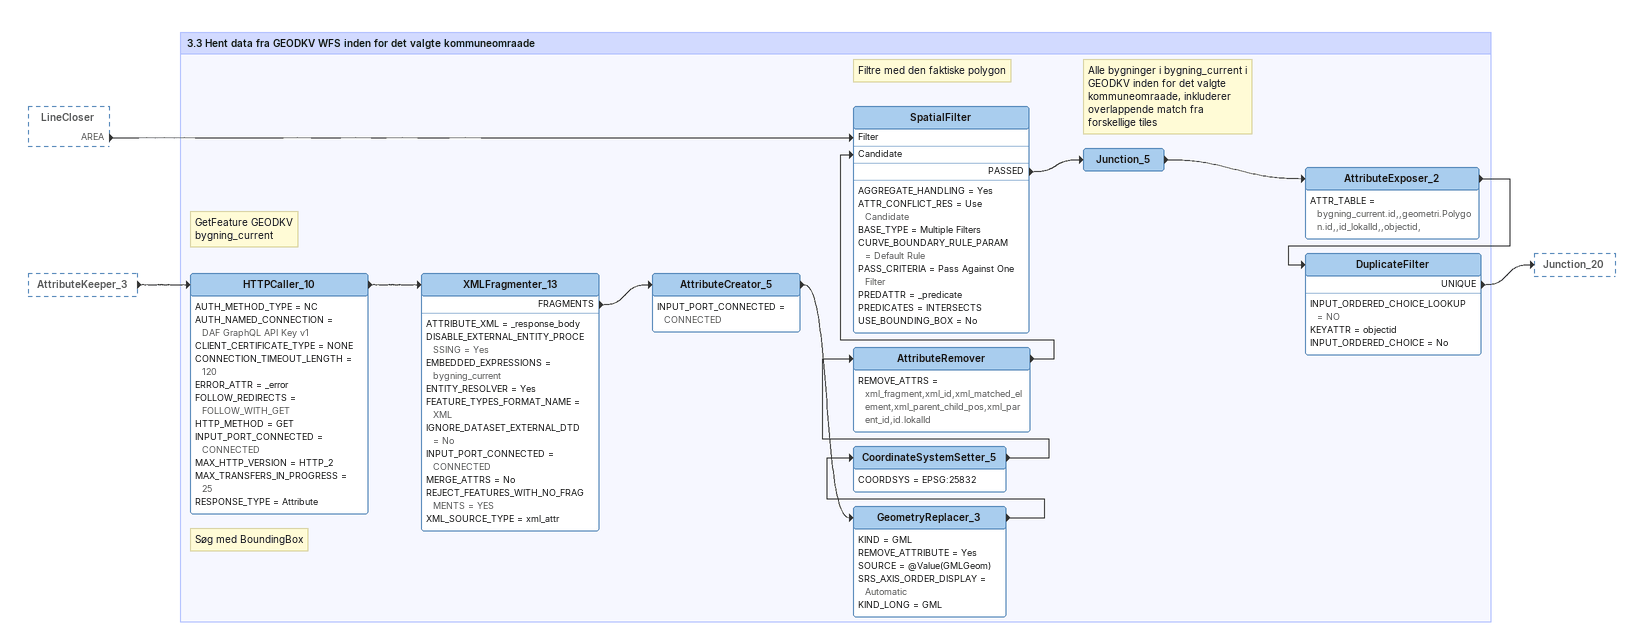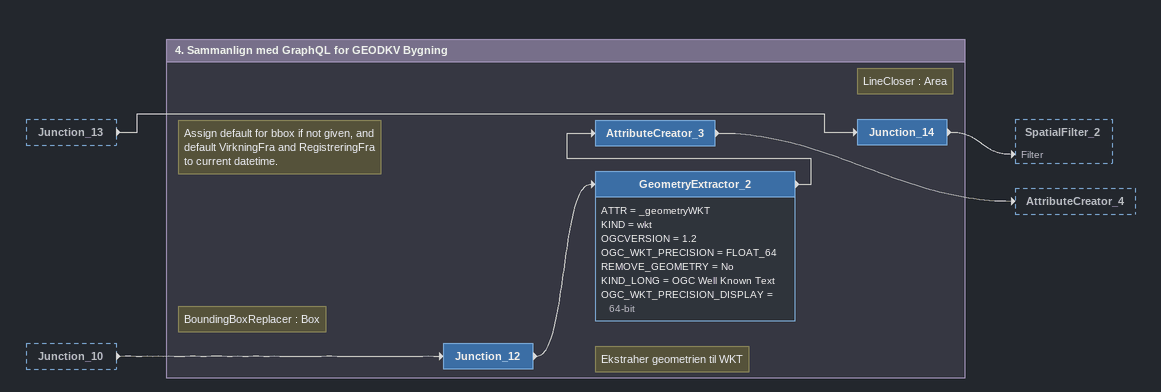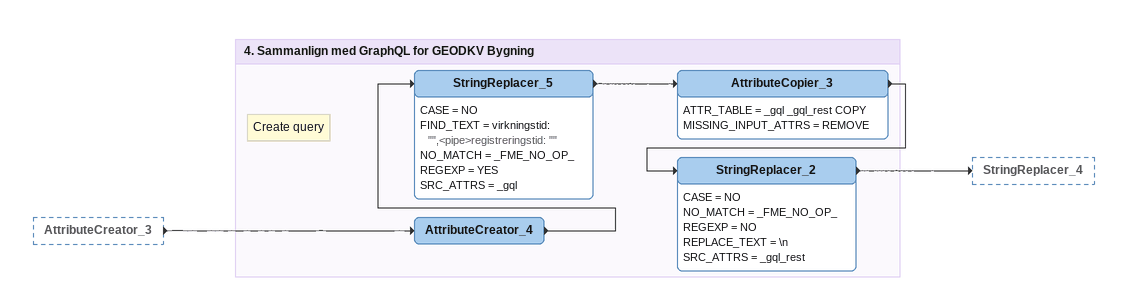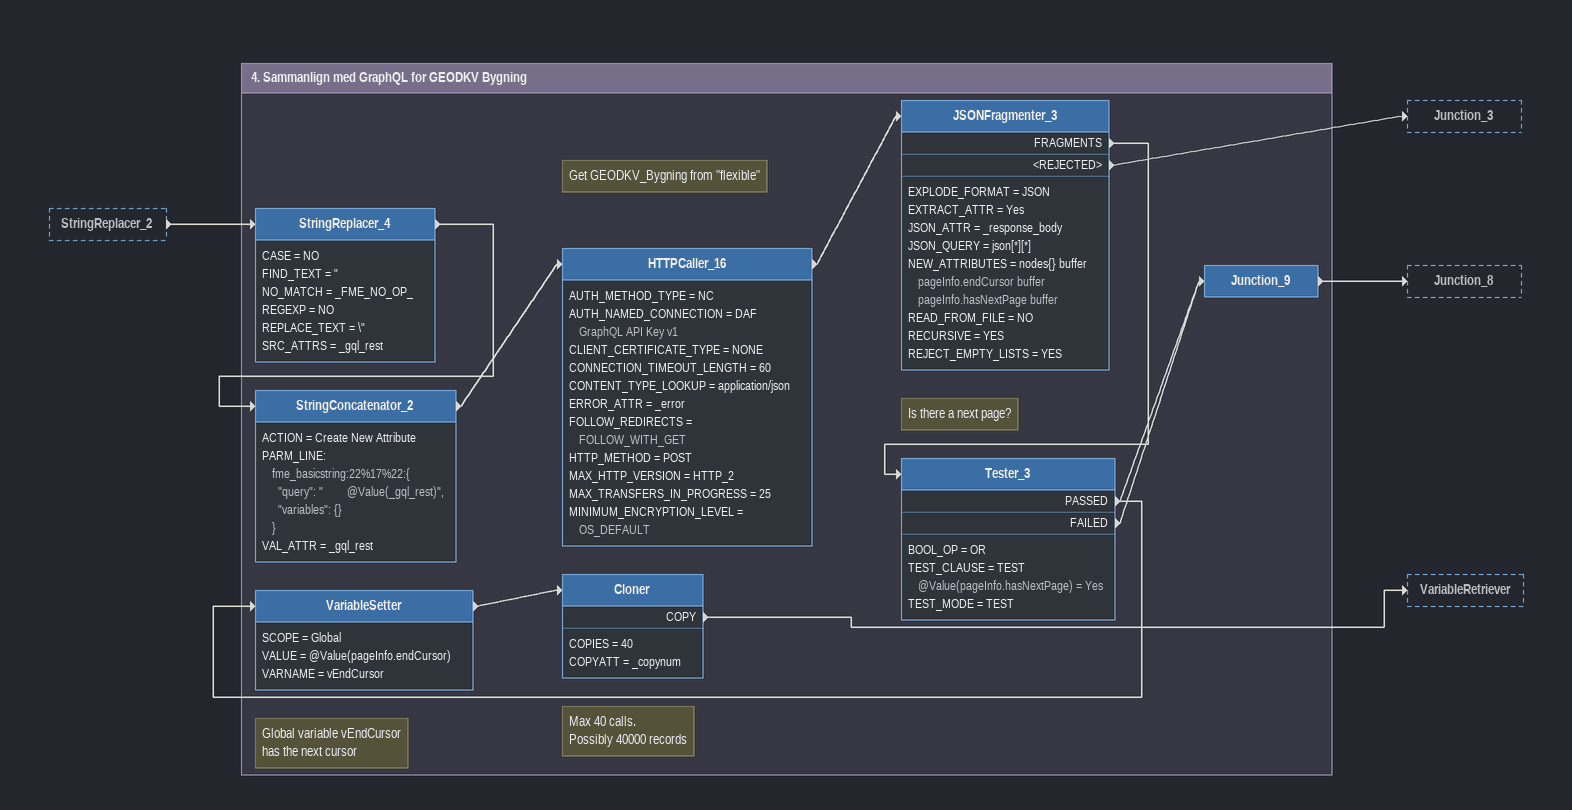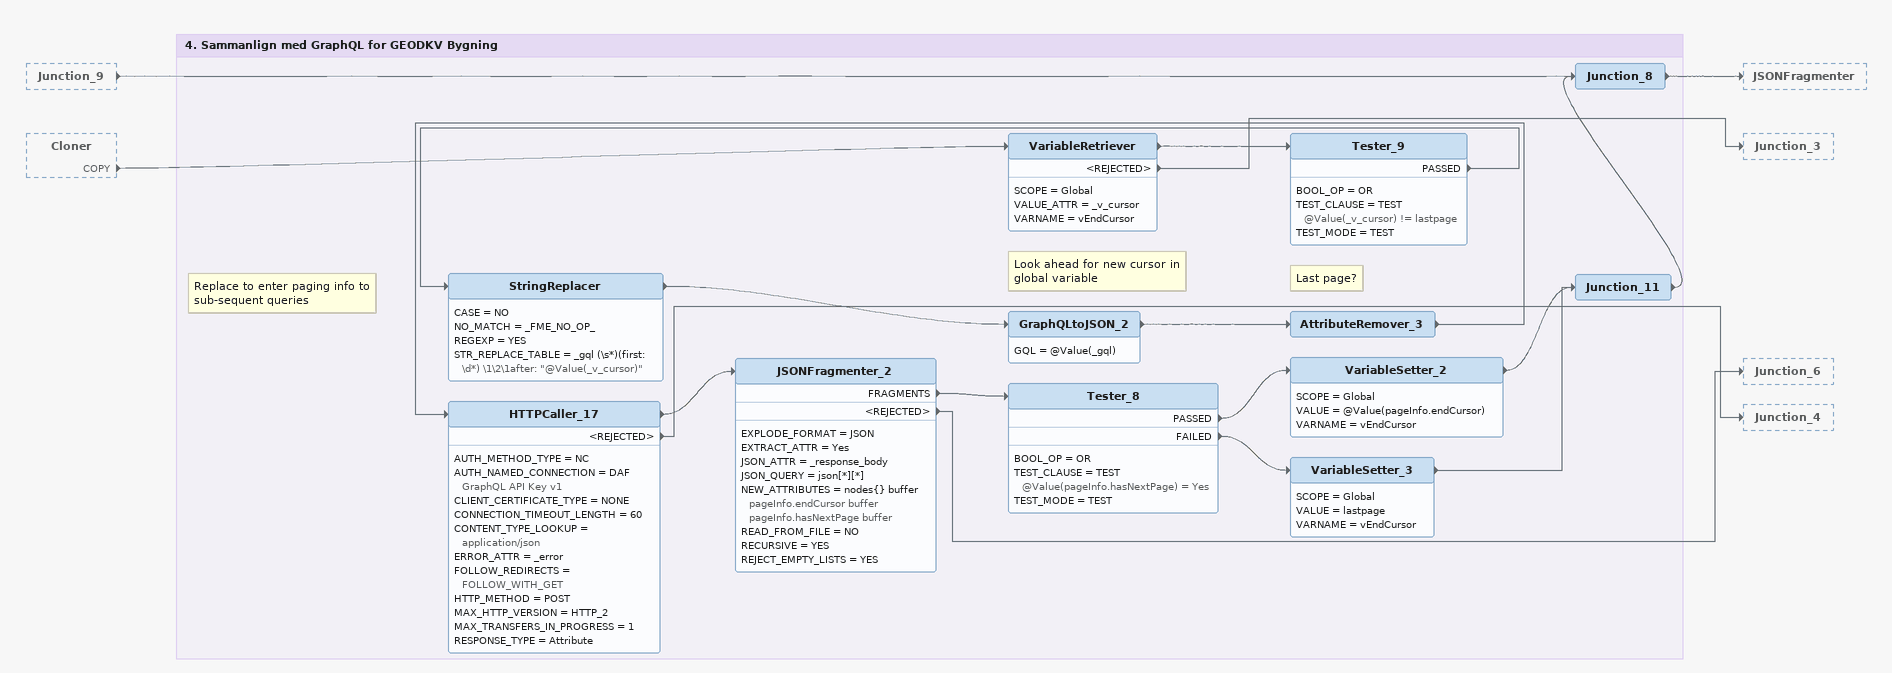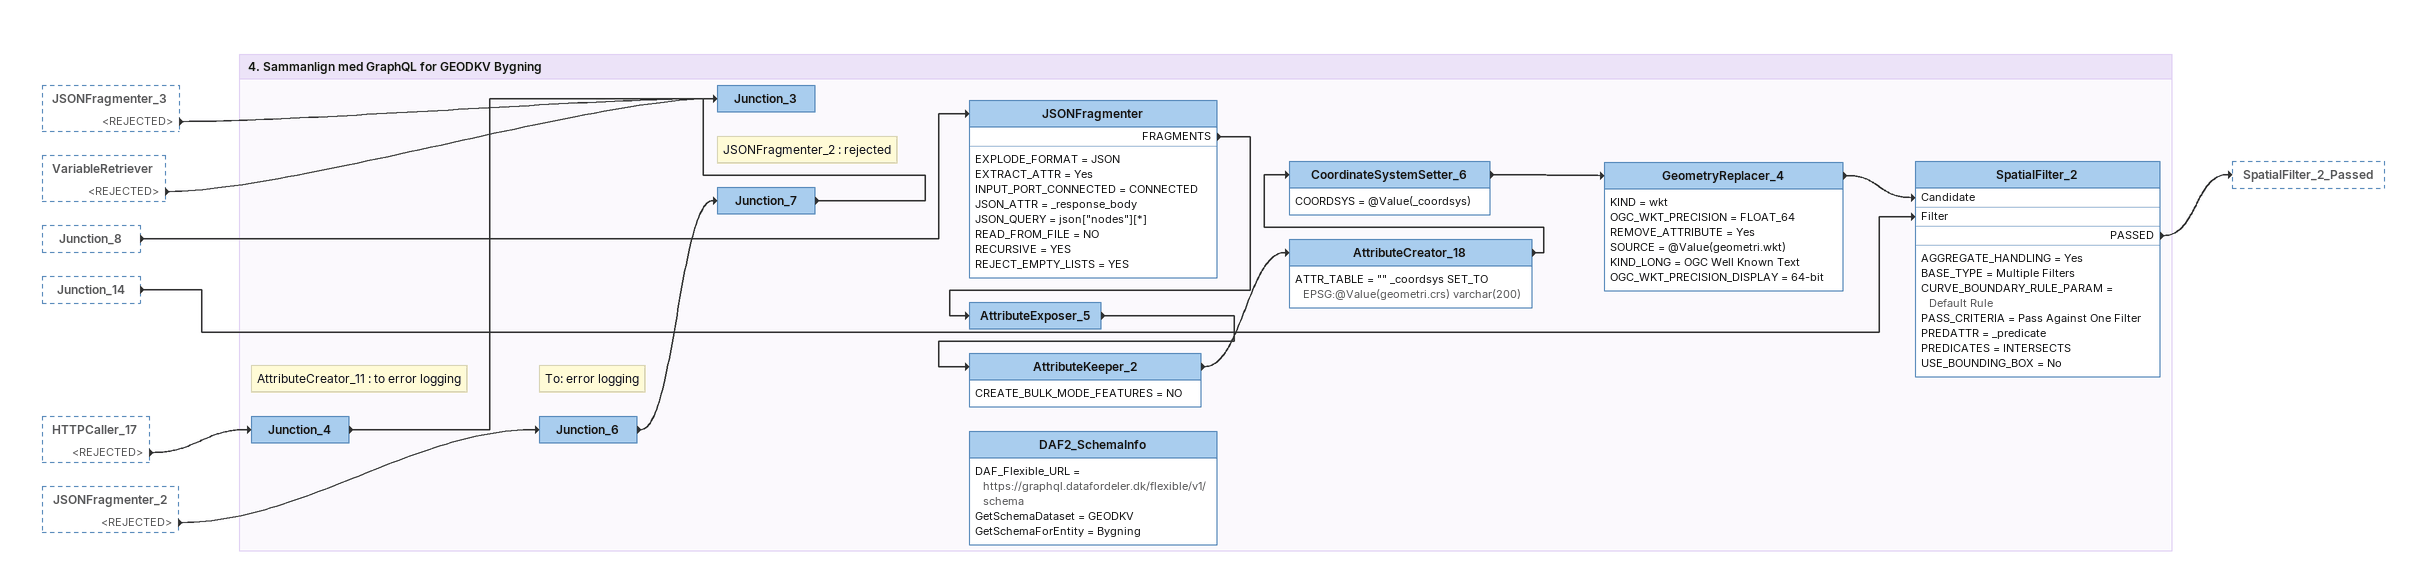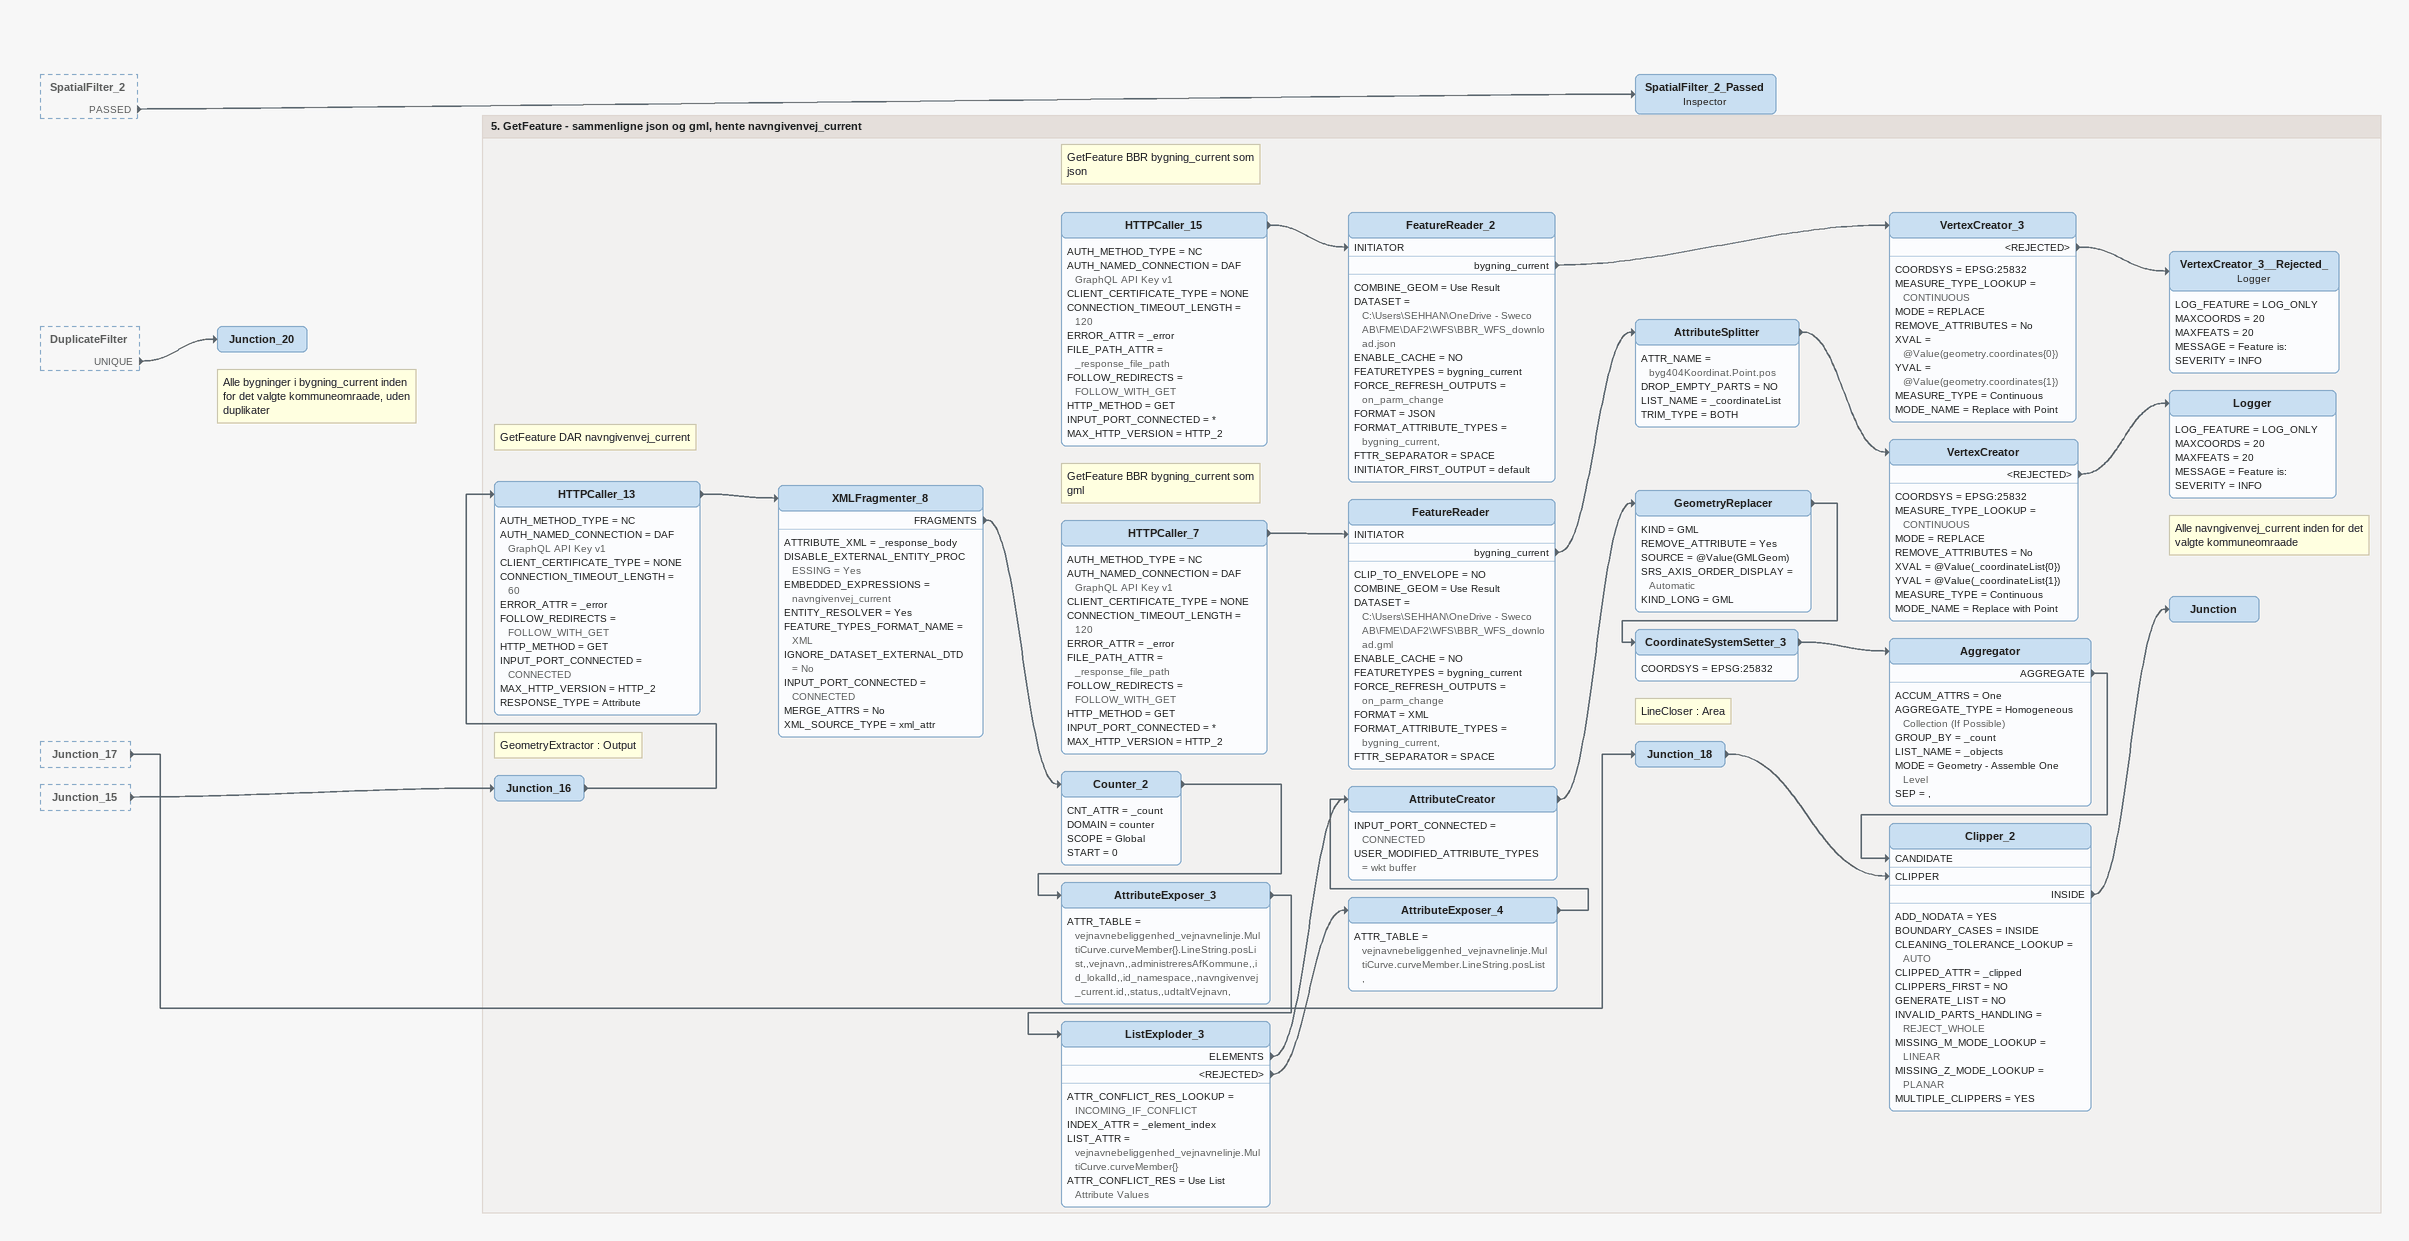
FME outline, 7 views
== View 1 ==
LineCloser [outside]
    AREA -> SpatialFilter [Filter]
AttributeKeeper_3 [outside]
    -> HTTPCaller_10

Bookmark: 3.3 Hent data fra GEODKV WFS inden for det valgte kommuneomraade
Note: GetFeature GEODKV bygning_current
Note: Søg med BoundingBox
HTTPCaller_10
    AUTH_METHOD_TYPE = NC
    AUTH_NAMED_CONNECTION = DAF GraphQL API Key v1
    CLIENT_CERTIFICATE_TYPE = NONE
    CONNECTION_TIMEOUT_LENGTH = 120
    ERROR_ATTR = _error
    FOLLOW_REDIRECTS = FOLLOW_WITH_GET
    HTTP_METHOD = GET
    INPUT_PORT_CONNECTED = CONNECTED
    MAX_HTTP_VERSION = HTTP_2
    MAX_TRANSFERS_IN_PROGRESS = 25
    RESPONSE_TYPE = Attribute
    -> XMLFragmenter_13
XMLFragmenter_13
    ATTRIBUTE_XML = _response_body
    DISABLE_EXTERNAL_ENTITY_PROCESSING = Yes
    EMBEDDED_EXPRESSIONS = bygning_current
    ENTITY_RESOLVER = Yes
    FEATURE_TYPES_FORMAT_NAME = XML
    IGNORE_DATASET_EXTERNAL_DTD = No
    INPUT_PORT_CONNECTED = CONNECTED
    MERGE_ATTRS = No
    REJECT_FEATURES_WITH_NO_FRAGMENTS = YES
    XML_SOURCE_TYPE = xml_attr
    FRAGMENTS -> AttributeCreator_5
AttributeCreator_5
    INPUT_PORT_CONNECTED = CONNECTED
    -> GeometryReplacer_3
GeometryReplacer_3
    KIND = GML
    REMOVE_ATTRIBUTE = Yes
    SOURCE = @Value(GMLGeom)
    SRS_AXIS_ORDER_DISPLAY = Automatic
    KIND_LONG = GML
    -> CoordinateSystemSetter_5
CoordinateSystemSetter_5
    COORDSYS = EPSG:25832
    -> AttributeRemover
AttributeRemover
    REMOVE_ATTRS = xml_fragment,xml_id,xml_matched_element,xml_parent_child_pos,xml_parent_id,id.lokalId
    -> SpatialFilter [Candidate]
Note: Filtre med den faktiske polygon
SpatialFilter
    AGGREGATE_HANDLING = Yes
    ATTR_CONFLICT_RES = Use Candidate
    BASE_TYPE = Multiple Filters
    CURVE_BOUNDARY_RULE_PARAM = Default Rule
    PASS_CRITERIA = Pass Against One Filter
    PREDATTR = _predicate
    PREDICATES = INTERSECTS
    USE_BOUNDING_BOX = No
    PASSED -> Junction_5
Note: Alle bygninger i bygning_current i GEODKV inden for det valgte kommuneomraade, inkluderer overlappende match fra forskellige tiles
Junction_5
    -> AttributeExposer_2
AttributeExposer_2
    ATTR_TABLE = bygning_current.id,,geometri.Polygon.id,,id_lokalId,,objectid,
    -> DuplicateFilter
DuplicateFilter
    INPUT_ORDERED_CHOICE_LOOKUP = NO
    KEYATTR = objectid
    INPUT_ORDERED_CHOICE = No
    UNIQUE -> Junction_20

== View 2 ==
Junction_13 [outside]
    -> Junction_14
Junction_10 [outside]
    -> Junction_12

Bookmark: 4. Sammanlign med GraphQL for GEODKV Bygning
Note: LineCloser : Area
Junction_14
    -> SpatialFilter_2 [Filter]
Note: BoundingBoxReplacer : Box
Junction_12
    -> GeometryExtractor_2
Note: Ekstraher geometrien til WKT
GeometryExtractor_2
    ATTR = _geometryWKT
    KIND = wkt
    OGCVERSION = 1.2
    OGC_WKT_PRECISION = FLOAT_64
    REMOVE_GEOMETRY = No
    KIND_LONG = OGC Well Known Text
    OGC_WKT_PRECISION_DISPLAY = 64-bit
    -> AttributeCreator_3
Note: Assign default for bbox if not given, and default VirkningFra and RegistreringFra to current datetime.
AttributeCreator_3
    -> AttributeCreator_4

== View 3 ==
AttributeCreator_3 [outside]
    -> AttributeCreator_4

Bookmark: 4. Sammanlign med GraphQL for GEODKV Bygning
Note: Create query
AttributeCreator_4
    -> StringReplacer_5
StringReplacer_5
    CASE = NO
    FIND_TEXT = virkningstid: "",<pipe>registreringstid: ""
    NO_MATCH = _FME_NO_OP_
    REGEXP = YES
    SRC_ATTRS = _gql
    -> AttributeCopier_3
AttributeCopier_3
    ATTR_TABLE = _gql _gql_rest COPY
    MISSING_INPUT_ATTRS = REMOVE
    -> StringReplacer_2
StringReplacer_2
    CASE = NO
    NO_MATCH = _FME_NO_OP_
    REGEXP = NO
    REPLACE_TEXT = \n
    SRC_ATTRS = _gql_rest
    -> StringReplacer_4

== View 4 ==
StringReplacer_2 [outside]
    -> StringReplacer_4

Bookmark: 4. Sammanlign med GraphQL for GEODKV Bygning
StringReplacer_4
    CASE = NO
    FIND_TEXT = "
    NO_MATCH = _FME_NO_OP_
    REGEXP = NO
    REPLACE_TEXT = \"
    SRC_ATTRS = _gql_rest
    -> StringConcatenator_2
StringConcatenator_2
    ACTION = Create New Attribute
    PARM_LINE:
      fme_basicstring:22%17%22:{
        "query": "        @Value(_gql_rest)",
        "variables": {}
      }
    VAL_ATTR = _gql_rest
    -> HTTPCaller_16
Note: Get GEODKV_Bygning from "flexible"
HTTPCaller_16
    AUTH_METHOD_TYPE = NC
    AUTH_NAMED_CONNECTION = DAF GraphQL API Key v1
    CLIENT_CERTIFICATE_TYPE = NONE
    CONNECTION_TIMEOUT_LENGTH = 60
    CONTENT_TYPE_LOOKUP = application/json
    ERROR_ATTR = _error
    FOLLOW_REDIRECTS = FOLLOW_WITH_GET
    HTTP_METHOD = POST
    MAX_HTTP_VERSION = HTTP_2
    MAX_TRANSFERS_IN_PROGRESS = 25
    MINIMUM_ENCRYPTION_LEVEL = OS_DEFAULT
    -> JSONFragmenter_3
JSONFragmenter_3
    EXPLODE_FORMAT = JSON
    EXTRACT_ATTR = Yes
    JSON_ATTR = _response_body
    JSON_QUERY = json[*][*]
    NEW_ATTRIBUTES = nodes{} buffer pageInfo.endCursor buffer pageInfo.hasNextPage buffer
    READ_FROM_FILE = NO
    RECURSIVE = YES
    REJECT_EMPTY_LISTS = YES
    FRAGMENTS -> Tester_3
    <REJECTED> -> Junction_3
Note: Is there a next page?
Tester_3
    BOOL_OP = OR
    TEST_CLAUSE = TEST @Value(pageInfo.hasNextPage) = Yes
    TEST_MODE = TEST
    PASSED -> Junction_9
    PASSED -> VariableSetter
    FAILED -> Junction_9
Junction_9
    -> Junction_8
Note: Global variable vEndCursor / has the next cursor
VariableSetter
    SCOPE = Global
    VALUE = @Value(pageInfo.endCursor)
    VARNAME = vEndCursor
    -> Cloner
Note: Max 40 calls. / Possibly 40000 records
Cloner
    COPIES = 40
    COPYATT = _copynum
    COPY -> VariableRetriever

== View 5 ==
Junction_9 [outside]
    -> Junction_8
Cloner [outside]
    COPY -> VariableRetriever

Bookmark: 4. Sammanlign med GraphQL for GEODKV Bygning
Note: Look ahead for new cursor in global variable
VariableRetriever
    SCOPE = Global
    VALUE_ATTR = _v_cursor
    VARNAME = vEndCursor
    -> Tester_9
    <REJECTED> -> Junction_3
Note: Last page?
Tester_9
    BOOL_OP = OR
    TEST_CLAUSE = TEST @Value(_v_cursor) != lastpage
    TEST_MODE = TEST
    PASSED -> StringReplacer
Note: Replace to enter paging info to sub-sequent queries
StringReplacer
    CASE = NO
    NO_MATCH = _FME_NO_OP_
    REGEXP = YES
    STR_REPLACE_TABLE = _gql (\s*)(first: \d*) \1\2\1after: "@Value(_v_cursor)"
    -> GraphQLtoJSON_2
GraphQLtoJSON_2
    GQL = @Value(_gql)
    -> AttributeRemover_3
AttributeRemover_3
    -> HTTPCaller_17
HTTPCaller_17
    AUTH_METHOD_TYPE = NC
    AUTH_NAMED_CONNECTION = DAF GraphQL API Key v1
    CLIENT_CERTIFICATE_TYPE = NONE
    CONNECTION_TIMEOUT_LENGTH = 60
    CONTENT_TYPE_LOOKUP = application/json
    ERROR_ATTR = _error
    FOLLOW_REDIRECTS = FOLLOW_WITH_GET
    HTTP_METHOD = POST
    MAX_HTTP_VERSION = HTTP_2
    MAX_TRANSFERS_IN_PROGRESS = 1
    RESPONSE_TYPE = Attribute
    -> JSONFragmenter_2
    <REJECTED> -> Junction_4
JSONFragmenter_2
    EXPLODE_FORMAT = JSON
    EXTRACT_ATTR = Yes
    JSON_ATTR = _response_body
    JSON_QUERY = json[*][*]
    NEW_ATTRIBUTES = nodes{} buffer pageInfo.endCursor buffer pageInfo.hasNextPage buffer
    READ_FROM_FILE = NO
    RECURSIVE = YES
    REJECT_EMPTY_LISTS = YES
    FRAGMENTS -> Tester_8
    <REJECTED> -> Junction_6
Tester_8
    BOOL_OP = OR
    TEST_CLAUSE = TEST @Value(pageInfo.hasNextPage) = Yes
    TEST_MODE = TEST
    PASSED -> VariableSetter_2
    FAILED -> VariableSetter_3
VariableSetter_2
    SCOPE = Global
    VALUE = @Value(pageInfo.endCursor)
    VARNAME = vEndCursor
    -> Junction_11
VariableSetter_3
    SCOPE = Global
    VALUE = lastpage
    VARNAME = vEndCursor
    -> Junction_11
Junction_11
    -> Junction_8
Junction_8
    -> JSONFragmenter

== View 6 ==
JSONFragmenter_3 [outside]
    <REJECTED> -> Junction_3
VariableRetriever [outside]
    <REJECTED> -> Junction_3
Junction_8 [outside]
    -> JSONFragmenter
Junction_14 [outside]
    -> SpatialFilter_2 [Filter]
HTTPCaller_17 [outside]
    <REJECTED> -> Junction_4
JSONFragmenter_2 [outside]
    <REJECTED> -> Junction_6

Bookmark: 4. Sammanlign med GraphQL for GEODKV Bygning
JSONFragmenter
    EXPLODE_FORMAT = JSON
    EXTRACT_ATTR = Yes
    INPUT_PORT_CONNECTED = CONNECTED
    JSON_ATTR = _response_body
    JSON_QUERY = json["nodes"][*]
    READ_FROM_FILE = NO
    RECURSIVE = YES
    REJECT_EMPTY_LISTS = YES
    FRAGMENTS -> AttributeExposer_5
AttributeExposer_5
    -> AttributeKeeper_2
AttributeKeeper_2
    CREATE_BULK_MODE_FEATURES = NO
    -> AttributeCreator_18
AttributeCreator_18
    ATTR_TABLE = "" _coordsys SET_TO EPSG:@Value(geometri.crs) varchar(200)
    -> CoordinateSystemSetter_6
CoordinateSystemSetter_6
    COORDSYS = @Value(_coordsys)
    -> GeometryReplacer_4
GeometryReplacer_4
    KIND = wkt
    OGC_WKT_PRECISION = FLOAT_64
    REMOVE_ATTRIBUTE = Yes
    SOURCE = @Value(geometri.wkt)
    KIND_LONG = OGC Well Known Text
    OGC_WKT_PRECISION_DISPLAY = 64-bit
    -> SpatialFilter_2 [Candidate]
SpatialFilter_2
    AGGREGATE_HANDLING = Yes
    BASE_TYPE = Multiple Filters
    CURVE_BOUNDARY_RULE_PARAM = Default Rule
    PASS_CRITERIA = Pass Against One Filter
    PREDATTR = _predicate
    PREDICATES = INTERSECTS
    USE_BOUNDING_BOX = No
    PASSED -> SpatialFilter_2_Passed
Note: To: error logging
Junction_6
    -> Junction_7
Note: JSONFragmenter_2 : rejected
Junction_7
    -> Junction_3
Note: AttributeCreator_11 : to error logging
Junction_4
    -> Junction_3
Junction_3
DAF2_SchemaInfo
    DAF_Flexible_URL = https://graphql.datafordeler.dk/flexible/v1/schema
    GetSchemaDataset = GEODKV
    GetSchemaForEntity = Bygning

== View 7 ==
SpatialFilter_2 [outside]
    PASSED -> SpatialFilter_2_Passed
DuplicateFilter [outside]
    UNIQUE -> Junction_20
Junction_17 [outside]
    -> Junction_18
Junction_15 [outside]
    -> Junction_16
SpatialFilter_2_Passed: Inspector
Note: Alle bygninger i bygning_current inden for det valgte kommuneomraade, uden duplikater
Junction_20

Bookmark: 5. GetFeature - sammenligne json og gml, hente navngivenvej_current
Note: LineCloser : Area
Junction_18
    -> Clipper_2 [CLIPPER]
Note: GeometryExtractor : Output
Junction_16
    -> HTTPCaller_13
Note: GetFeature DAR navngivenvej_current
HTTPCaller_13
    AUTH_METHOD_TYPE = NC
    AUTH_NAMED_CONNECTION = DAF GraphQL API Key v1
    CLIENT_CERTIFICATE_TYPE = NONE
    CONNECTION_TIMEOUT_LENGTH = 60
    ERROR_ATTR = _error
    FOLLOW_REDIRECTS = FOLLOW_WITH_GET
    HTTP_METHOD = GET
    INPUT_PORT_CONNECTED = CONNECTED
    MAX_HTTP_VERSION = HTTP_2
    RESPONSE_TYPE = Attribute
    -> XMLFragmenter_8
XMLFragmenter_8
    ATTRIBUTE_XML = _response_body
    DISABLE_EXTERNAL_ENTITY_PROCESSING = Yes
    EMBEDDED_EXPRESSIONS = navngivenvej_current
    ENTITY_RESOLVER = Yes
    FEATURE_TYPES_FORMAT_NAME = XML
    IGNORE_DATASET_EXTERNAL_DTD = No
    INPUT_PORT_CONNECTED = CONNECTED
    MERGE_ATTRS = No
    XML_SOURCE_TYPE = xml_attr
    FRAGMENTS -> Counter_2
Counter_2
    CNT_ATTR = _count
    DOMAIN = counter
    SCOPE = Global
    START = 0
    -> AttributeExposer_3
AttributeExposer_3
    ATTR_TABLE = vejnavnebeliggenhed_vejnavnelinje.MultiCurve.curveMember{}.LineString.posList,,vejnavn,,administreresAfKommune,,id_lokalId,,id_namespace,,navngivenvej_current.id,,status,,udtaltVejnavn,
    -> ListExploder_3
ListExploder_3
    ATTR_CONFLICT_RES_LOOKUP = INCOMING_IF_CONFLICT
    INDEX_ATTR = _element_index
    LIST_ATTR = vejnavnebeliggenhed_vejnavnelinje.MultiCurve.curveMember{}
    ATTR_CONFLICT_RES = Use List Attribute Values
    ELEMENTS -> AttributeCreator
    <REJECTED> -> AttributeExposer_4
AttributeExposer_4
    ATTR_TABLE = vejnavnebeliggenhed_vejnavnelinje.MultiCurve.curveMember.LineString.posList,
    -> AttributeCreator
AttributeCreator
    INPUT_PORT_CONNECTED = CONNECTED
    USER_MODIFIED_ATTRIBUTE_TYPES = wkt buffer
    -> GeometryReplacer
GeometryReplacer
    KIND = GML
    REMOVE_ATTRIBUTE = Yes
    SOURCE = @Value(GMLGeom)
    SRS_AXIS_ORDER_DISPLAY = Automatic
    KIND_LONG = GML
    -> CoordinateSystemSetter_3
CoordinateSystemSetter_3
    COORDSYS = EPSG:25832
    -> Aggregator
Aggregator
    ACCUM_ATTRS = One
    AGGREGATE_TYPE = Homogeneous Collection (If Possible)
    GROUP_BY = _count
    LIST_NAME = _objects
    MODE = Geometry - Assemble One Level
    SEP = ,
    AGGREGATE -> Clipper_2 [CANDIDATE]
Clipper_2
    ADD_NODATA = YES
    BOUNDARY_CASES = INSIDE
    CLEANING_TOLERANCE_LOOKUP = AUTO
    CLIPPED_ATTR = _clipped
    CLIPPERS_FIRST = NO
    GENERATE_LIST = NO
    INVALID_PARTS_HANDLING = REJECT_WHOLE
    MISSING_M_MODE_LOOKUP = LINEAR
    MISSING_Z_MODE_LOOKUP = PLANAR
    MULTIPLE_CLIPPERS = YES
    INSIDE -> Junction
Note: Alle navngivenvej_current inden for det valgte kommuneomraade
Junction
Note: GetFeature BBR bygning_current som json
HTTPCaller_15
    AUTH_METHOD_TYPE = NC
    AUTH_NAMED_CONNECTION = DAF GraphQL API Key v1
    CLIENT_CERTIFICATE_TYPE = NONE
    CONNECTION_TIMEOUT_LENGTH = 120
    ERROR_ATTR = _error
    FILE_PATH_ATTR = _response_file_path
    FOLLOW_REDIRECTS = FOLLOW_WITH_GET
    HTTP_METHOD = GET
    INPUT_PORT_CONNECTED = *
    MAX_HTTP_VERSION = HTTP_2
    -> FeatureReader_2 [INITIATOR]
FeatureReader_2
    COMBINE_GEOM = Use Result
    DATASET = C:\Users\SEHHAN\OneDrive - Sweco AB\FME\DAF2\WFS\BBR_WFS_download.json
    ENABLE_CACHE = NO
    FEATURETYPES = bygning_current
    FORCE_REFRESH_OUTPUTS = on_parm_change
    FORMAT = JSON
    FORMAT_ATTRIBUTE_TYPES = bygning_current,
    FTTR_SEPARATOR = SPACE
    INITIATOR_FIRST_OUTPUT = default
    bygning_current -> VertexCreator_3
VertexCreator_3
    COORDSYS = EPSG:25832
    MEASURE_TYPE_LOOKUP = CONTINUOUS
    MODE = REPLACE
    REMOVE_ATTRIBUTES = No
    XVAL = @Value(geometry.coordinates{0})
    YVAL = @Value(geometry.coordinates{1})
    MEASURE_TYPE = Continuous
    MODE_NAME = Replace with Point
    <REJECTED> -> VertexCreator_3__Rejected_
VertexCreator_3__Rejected_: Logger
    LOG_FEATURE = LOG_ONLY
    MAXCOORDS = 20
    MAXFEATS = 20
    MESSAGE = Feature is:
    SEVERITY = INFO
Note: GetFeature BBR bygning_current som gml
HTTPCaller_7
    AUTH_METHOD_TYPE = NC
    AUTH_NAMED_CONNECTION = DAF GraphQL API Key v1
    CLIENT_CERTIFICATE_TYPE = NONE
    CONNECTION_TIMEOUT_LENGTH = 120
    ERROR_ATTR = _error
    FILE_PATH_ATTR = _response_file_path
    FOLLOW_REDIRECTS = FOLLOW_WITH_GET
    HTTP_METHOD = GET
    INPUT_PORT_CONNECTED = *
    MAX_HTTP_VERSION = HTTP_2
    -> FeatureReader [INITIATOR]
FeatureReader
    CLIP_TO_ENVELOPE = NO
    COMBINE_GEOM = Use Result
    DATASET = C:\Users\SEHHAN\OneDrive - Sweco AB\FME\DAF2\WFS\BBR_WFS_download.gml
    ENABLE_CACHE = NO
    FEATURETYPES = bygning_current
    FORCE_REFRESH_OUTPUTS = on_parm_change
    FORMAT = XML
    FORMAT_ATTRIBUTE_TYPES = bygning_current,
    FTTR_SEPARATOR = SPACE
    bygning_current -> AttributeSplitter
AttributeSplitter
    ATTR_NAME = byg404Koordinat.Point.pos
    DROP_EMPTY_PARTS = NO
    LIST_NAME = _coordinateList
    TRIM_TYPE = BOTH
    -> VertexCreator
VertexCreator
    COORDSYS = EPSG:25832
    MEASURE_TYPE_LOOKUP = CONTINUOUS
    MODE = REPLACE
    REMOVE_ATTRIBUTES = No
    XVAL = @Value(_coordinateList{0})
    YVAL = @Value(_coordinateList{1})
    MEASURE_TYPE = Continuous
    MODE_NAME = Replace with Point
    <REJECTED> -> Logger
Logger
    LOG_FEATURE = LOG_ONLY
    MAXCOORDS = 20
    MAXFEATS = 20
    MESSAGE = Feature is:
    SEVERITY = INFO
